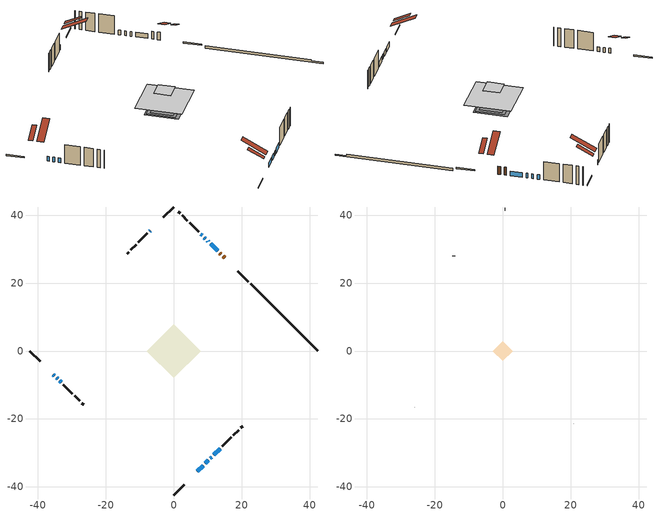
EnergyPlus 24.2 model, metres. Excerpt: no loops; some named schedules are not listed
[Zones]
conditioned space
 floor outside (Floor1 construction): -3.77,0 0,3.77 3.77,0 0,-3.77 z0.44
 floor adiabatic (Floor3 construction): -4.88,0 0,4.88 4.88,0 0,-4.88 z0.44
 floor adiabatic (AdiabaticFloorConstruction): -7.92,0 0,7.92 7.92,0 0,-7.92 z2.88
 floor foundation (Slab1 construction): -4.94,0.79 -0.79,4.94 4.94,-0.79 0.79,-4.94 z-0.25
 wall outside (RimJoist1 construction): 0,-42.36 3.06,-39.3 / -42.36,0 -39.3,-3.06 / 0,42.36 -3.06,39.3 / 21.94,20.42 18.88,23.48 z0.44:0.74
 wall outside (AdiabaticWallConstruction 1): 14.98,27.38 14.53,27.82 / 13.88,28.48 13.57,28.79 z0.44:2.47
 wall outside (AdiabaticWallConstruction): 12.91,29.45 10.87,31.49 / 6.96,-35.4 8.64,-33.72 / 9.3,-33.06 10.15,-32.21 / -35.4,-6.96 -35.12,-7.24 / 10.22,32.14 9.95,32.41 / -6.96,35.4 -7.12,35.24 / 10.81,-31.55 11.12,-31.24 / -34.47,-7.89 -34.19,-8.17 / -33.54,-8.82 -33.13,-9.23 / 9.3,33.06 9,33.36 / 8.34,34.02 7.97,34.39 / 11.77,-30.59 13.64,-28.72 z0.44:1.66
 wall outside (Wall1 construction): 14.3,-28.06 16.92,-25.44 / -32.47,-9.89 -29.85,-12.51 / -7.78,34.58 -10.4,31.96 / 7.31,35.04 4.69,37.67 z0.44:5.32
 wall outside (Wall2 construction): 17.57,-24.78 19.11,-23.25 / -29.19,-13.16 -27.66,-14.7 / -11.06,31.3 -12.59,29.77 / 4.04,38.32 2.5,39.86 z0.44:5.32
 wall outside (Wall3 construction): 19.77,-22.59 20.25,-22.1 / -27,-15.36 -26.51,-15.84 / -13.25,29.11 -13.74,28.62 / 1.84,40.52 1.36,41 z0.44:5.32
 wall foundation (FoundationWall1 construction): 22.6,19.76,-0.25 22.6,19.76,0.44 40.38,1.98,0.44 40.38,1.98,0.12 42.36,0,0.12 42.36,0,-0.25
 window (WindowConstruction): 12.91,29.45 10.87,31.49 z0.44:1.66
 window (WindowConstruction 8): 6.96,-35.4 8.64,-33.72 z0.44:1.66
 window (WindowConstruction 9): 9.3,-33.06 10.15,-32.21 z0.44:1.66
 window (WindowConstruction 10): -35.4,-6.96 -35.12,-7.24 z0.44:1.66
 window (WindowConstruction 1): 10.21,32.14 9.95,32.41 z0.44:1.66
 window (WindowConstruction 2): -6.96,35.4 -7.12,35.24 z0.44:1.66
 window (WindowConstruction 3): 10.81,-31.55 11.12,-31.24 z0.44:1.66
 window (WindowConstruction 4): -34.47,-7.89 -34.19,-8.17 z0.44:1.66
 window (WindowConstruction 5): -33.54,-8.82 -33.13,-9.23 z0.44:1.66
 window (WindowConstruction 11): 9.29,33.06 9,33.36 z0.44:1.66
 window (WindowConstruction 6): 8.34,34.02 7.97,34.39 z0.44:1.66
 window (WindowConstruction 7): 11.77,-30.59 13.64,-28.72 z0.44:1.66
 door (Door): 14.98,27.38 14.54,27.82 z0.44:2.47
 door (Door 1): 13.88,28.48 13.57,28.79 z0.44:2.47
 ceiling adiabatic (AdiabaticFloorConstruction): 0,-7.92 7.92,0 0,7.92 -7.92,0 z2.88
 roof outside (Roof2 construction): 6.31,-36.05,5.32 2.14,-31.88,8.26 0.97,-33.05,8.26 5.14,-37.22,5.32; -36.05,-6.31,5.32 -31.88,-2.14,8.26 -33.05,-0.97,8.26 -37.22,-5.14,5.32; -6.31,36.05,5.32 -2.14,31.88,8.26 -0.97,33.05,8.26 -5.14,37.22,5.32; 15.64,26.72,5.32 11.47,22.55,8.26 12.63,21.39,8.26 16.8,25.56,5.32
attic - vented
 floor to conditioned space (Floor2 construction Reversed): -2.9,0 0,2.9 2.9,0 0,-2.9 z5.32
 wall outside (Wall4 construction): 20.91,-21.45 20.95,-21.41 / -25.86,-16.5 -25.82,-16.54 / -14.39,27.97 -14.44,27.92 / 0.7,41.66 0.66,41.7 z0.44:5.32
 roof outside (Roof1 construction): 4.48,-37.87,5.32 1.74,-35.14,7.25 0.98,-35.9,7.25 3.72,-38.64,5.32; -37.87,-4.48,5.32 -35.14,-1.74,7.25 -35.9,-0.98,7.25 -38.64,-3.72,5.32; -4.48,37.87,5.32 -1.74,35.14,7.25 -0.98,35.9,7.25 -3.72,38.64,5.32; 17.46,24.9,5.32 14.72,22.16,7.25 15.48,21.4,7.25 18.22,24.13,5.32
[Building]
Building 1: Terrain=Suburbs
[Site:Location]
Mont Joli AP_QC: Latitude {deg}=48.61; Longitude {deg}=-68.21; Time Zone {hr}=-5; Elevation {m}=52; Keep Site Location Information=Yes
[Site:GroundTemperature:Shallow]
-0.843868, -3.04892, -3.2255, -2.1791, 2.02165, 6.20283, 9.82768, 12.1239, 12.319, 10.4514, 6.91898, 2.86606
[Site:WaterMainsTemperature]
Calculation Method=Schedule; Temperature Schedule=mains temperature schedule
[Material] Roughness=Rough; Thermal Absorptance=0.9
Name | Thickness {m} | Conductivity {W/m-K} | Density {kg/m3} | Specific Heat {J/kg-K} | Solar Absorptance | Visible Absorptance
asphalt or fiberglass shingles | 0.00635 | 0.162714 | 1121.4 | 1465.45 | 0.4 | 0.4
ceiling loosefill ins | 0.0846667 | 0.0480833 | 16.02 | 1046.75 | 0.7 | 0.7
ceiling stud and cavity | 0.1397 | 0.101714 | 65.682 | 1177.47 | 0.7 | 0.7
concrete 4.0 in. | 0.1016 | 1.803125 | 2242.8 | 837.4 | 0.7 | 0.7
concrete 8.0 in. | 0.2032 | 1.803125 | 2242.8 | 837.4 | 0.7 | 0.7
door material | 0.04445 | 0.0451087 | 512.64 | 1214.23 | 0.7 | 0.7
door material 1 | 0.04445 | 0.20624 | 512.64 | 1214.23 | 0.7 | 0.7
floor covering | 0.0127 | 0.0433444 | 54.468 | 1339.84 | 0.6 | 0.6
floor covering 1 | 0.0127 | 9.015625 | 54.468 | 1339.84 | 0.6 | 0.6
floor rigid ins; wall rigid ins | 0.512978 | 0.029427 | 32.04 | 1214.23 | 0.7 | 0.7
floor stud and cavity | 0.1397 | 0.159249 | 92.3553 | 1139.71 | 0.7 | 0.7
floor stud and cavity 1 | 0.0889 | 0.637468 | 50.32683 | 1063.81 | 0.7 | 0.7
floor stud and cavity 2 | 0.1397 | 1.75129 | 37.0049 | 1207.88 | 0.7 | 0.7
furniture material conditioned space 1 | 0.1524 | 0.115458 | 640.8 | 1214.23 | 0.6 | 0.6
gypsum board | 0.0127 | 0.160291 | 801 | 837.4 | 0.6 | 0.6
osb sheathing 0.5 in. | 0.0127 | 0.115458 | 512.64 | 1214.23 | 0.7 | 0.7
osb sheathing 0.75 in. | 0.01905 | 0.115458 | 512.64 | 1214.23 | 0.7 | 0.7
osb sheathing 2.0 in. | 0.0508 | 0.115458 | 512.64 | 1214.23 | 0.7 | 0.7
rim joist rigid ins; roof rigid ins | 0.051816 | 0.029427 | 32.04 | 1214.23 | 0.7 | 0.7
rim joist stud and cavity | 0.0508 | 0.386834 | 125.044 | 1163.47 | 0.6 | 0.6
roof stud and cavity | 0.2032 | 0.18056 | 78.34581 | 1123.46 | 0.7 | 0.7
wall stud and cavity | 0.1397 | 0.0849447 | 139.0536 | 1170.24 | 0.7 | 0.7
wall stud and cavity 1 | 0.1397 | 0.0856786 | 139.0536 | 1170.24 | 0.7 | 0.7
wall stud and cavity 2 | 0.1397 | 0.08757 | 139.0536 | 1170.24 | 0.7 | 0.7
wall stud and cavity 3 | 0.0889 | 6.1454 | 50.32683 | 1063.81 | 0.6 | 0.6
wall stud and cavity 4 | 0.0889 | 0.380278 | 52.3479 | 1209.89 | 0.7 | 0.7
wall stud and cavity 5 | 0.0889 | 0.391764 | 83.0341 | 1211.67 | 0.7 | 0.7
wood siding | 0.0254 | 0.102417 | 544.68 | 1172.36 | 0.4 | 0.4
wood siding 1 | 0.00254 | 0.102417 | 544.68 | 1172.36 | 0.4 | 0.4
wood siding 2; wood siding 3; wood siding 4 | 0.0254 | 0.102417 | 544.68 | 1172.36 | 0.7 | 0.7
[WindowMaterial:SimpleGlazingSystem]
Name | U-Factor {W/m2-K} | Solar Heat Gain Coefficient
WindowMaterial | 2.97981 | 0.59
WindowMaterial 1 | 2.99685 | 0.59
WindowMaterial 10 | 6.76988 | 0.73
WindowMaterial 2 | 3.08543 | 0.35
WindowMaterial 3 | 2.98776 | 0.6
WindowMaterial 4 | 3.06555 | 0.43
WindowMaterial 5 | 3.0383 | 0.49
WindowMaterial 6 | 2.98322 | 0.53
WindowMaterial 7 | 2.89237 | 0.69
WindowMaterial 8 | 2.99003 | 0.57
WindowMaterial 9 | 2.97414 | 0.62
[Construction]
AdiabaticFloorConstruction: floor stud and cavity 2, floor rigid ins, osb sheathing 0.75 in., floor covering
AdiabaticWallConstruction: wood siding 3, wall rigid ins, wall stud and cavity 4, gypsum board
AdiabaticWallConstruction 1: wood siding 4, wall rigid ins, wall stud and cavity 4, gypsum board
Door: door material
Door 1: door material 1
Floor1 construction: floor stud and cavity, osb sheathing 0.75 in., floor covering
Floor2 construction Reversed: gypsum board, ceiling stud and cavity, ceiling loosefill ins
Floor3 construction: floor stud and cavity 1, floor covering 1
FoundationWall1 construction: concrete 8.0 in.
furniture construction conditioned space 1: furniture material conditioned space 1
PartitionWallConstruction: gypsum board, wall stud and cavity 5, gypsum board
RimJoist1 construction: wood siding 2, rim joist rigid ins, osb sheathing 2.0 in., rim joist stud and cavity
Roof1 construction: asphalt or fiberglass shingles
Roof2 construction: asphalt or fiberglass shingles, roof rigid ins, osb sheathing 0.75 in., roof stud and cavity, gypsum board
Slab1 construction: concrete 4.0 in.
Wall1 construction: wood siding, osb sheathing 0.5 in., wall stud and cavity, gypsum board
Wall2 construction: wood siding, osb sheathing 0.5 in., wall stud and cavity 1, gypsum board
Wall3 construction: wood siding, osb sheathing 0.5 in., wall stud and cavity 2, gypsum board
Wall4 construction: wood siding 1, wall stud and cavity 3
WindowConstruction: WindowMaterial
WindowConstruction 1: WindowMaterial 1
WindowConstruction 10; WindowConstruction 4: WindowMaterial 4
WindowConstruction 11: WindowMaterial 10
WindowConstruction 2: WindowMaterial 2
WindowConstruction 3: WindowMaterial 3
WindowConstruction 5: WindowMaterial 5
WindowConstruction 6: WindowMaterial 6
WindowConstruction 7: WindowMaterial 7
WindowConstruction 8: WindowMaterial 8
WindowConstruction 9: WindowMaterial 9
[Zone] Multiplier=1; Part of Total Floor Area=Yes
Name | Volume {m3}
attic - vented | 5.12332
conditioned space | 231.7
[Space]
Name | Zone | Volume {m3}
attic - vented 1 | attic - vented | 5.12332
conditioned space 1 | conditioned space | 231.7
[ZoneInfiltration:EffectiveLeakageArea]
infil attic - vented 1: Zone or Space=attic - vented 1; Schedule=Always On Discrete; Effective Air Leakage Area {cm2}=583.652; Stack Coefficient=0.000473822; Wind Coefficient=1.47071e-05
[ZoneMixing]
whole house fan mix: Zone or Space=attic - vented; Schedule=Always On Continuous; Design Flow Rate Calculation Method=Flow/Zone; Design Flow Rate {m3/s}=0; Source Zone or Space=conditioned space
[SurfaceProperty:ExposedFoundationPerimeter]
Slab1: Exposed Perimeter Calculation Method=TotalExposedPerimeter; Total Exposed Perimeter {m}=27.944
[InternalMass] Zone or ZoneList=conditioned space; Space or SpaceList=conditioned space 1
Name | Construction | Surface Area {m2}
furniture mass conditioned space 1 | furniture construction conditioned space 1 | 99.5959
partition wall mass | PartitionWallConstruction | 201.43
[Lights]
interior lighting: Zone or ZoneList or Space or SpaceList=conditioned space 1; Schedule=interior lighting schedule; Design Level Calculation Method=LightingLevel; Lighting Level {W}=343.2; Return Air Fraction=0; Fraction Radiant=0.6; Fraction Visible=0.2; Fraction Replaceable=1
[People]
occupants: Zone or ZoneList or Space or SpaceList=conditioned space 1; Number of People Schedule=occupants schedule; Number of People Calculation Method=People; Number of People=3; Fraction Radiant=0.314171; Sensible Heat Fraction=0.56303; Activity Level Schedule=occupants activity schedule; Carbon Dioxide Generation Rate {m3/s-W}=0; Enable ASHRAE 55 Comfort Warnings=No; Mean Radiant Temperature Calculation Type=EnclosureAveraged
[ElectricEquipment] Zone or ZoneList or Space or SpaceList=conditioned space 1; Design Level Calculation Method=EquipmentLevel
Name | Schedule | Design Level {W} | Fraction Latent | Fraction Radiant | Fraction Lost
clothes dryer | clothes dryer schedule | 140.772 | 0.015 | 0.081 | 0.85
clothes washer | clothes washer schedule | 32.1985 | 0.03 | 0.162 | 0.7
cooking range | cooking range schedule | 215.147 | 0.08 | 0.432 | 0.2
dishwasher | dishwasher schedule | 66.8632 | 0.3 | 0.18 | 0.4
fridge | fridge schedule | 72.9452 | 0 | 0.6 | 0
mech vent house fan | mech vent house fan schedule | 0 | 0 | 0 | 1
mech vent house fan cfis | mech vent house fan cfis schedule | 0 | 0 | 0 | 0
mech vent range fan 0 | mech vent range fan 0 schedule | 2.7 | 0 | 0 | 1
misc plug loads | misc plug loads schedule | 494.7 | 0.045 | 0.513 | 0.1
whole house fan | Always On Discrete | 0 | 0 | 0 | 1
[OtherEquipment] Zone or ZoneList or Space or SpaceList=conditioned space 1; Design Level Calculation Method=EquipmentLevel
Name | Fuel Type | Schedule | Design Level {W} | Fraction Latent | Fraction Radiant | Fraction Lost
clothes dryer 1 | Electricity | clothes dryer schedule | 0 | 0.015 | 0.081 | 0.85
cooking range 1 | Electricity | cooking range schedule | 0 | 0.08 | 0.432 | 0.2
general water use latent | None | general water use schedule | 62.594 | 1 | 0 | 0
general water use sensible | None | general water use schedule | -61.6891 | 0 | 0.6 | 0
mech vent house fan latent load | None | Always On Discrete | 0 | 1 | 0 | 0
mech vent house fan sensible load | None | Always On Discrete | 0 | 0 | 0 | 0
water heater energy adjustment1 | Electricity | Always On Discrete | 0.01 | 0 | 0 | 1
[ZoneInfiltration:DesignFlowRate] Zone or ZoneList or Space or SpaceList=conditioned space 1; Schedule=Always On Discrete; Design Flow Rate Calculation Method=Flow/Zone; Design Flow Rate {m3/s}=0
infil flow; natural vent flow; whole house fan flow
[ZoneControl:Thermostat]
conditioned space Thermostat: Zone or ZoneList=conditioned space; Control Type Schedule=conditioned space Thermostat Schedule; Control 1=conditioned space temperature setpoint; Temperature Difference Between Cutout And Setpoint {deltaC}=0
[ThermostatSetpoint:DualSetpoint]
conditioned space temperature setpoint: Heating Setpoint Temperature Schedule=heating setpoint; Cooling Setpoint Temperature Schedule=cooling setpoint
[Zone equipment]
conditioned space: electric baseboard
[Foundation:Kiva]
Foundation Kiva 1: Initial Indoor Air Temperature {C}=18; Wall Height Above Grade {m}=0.440009; Wall Depth Below Slab {m}=0.2032
[Foundation:Kiva:Settings]
Soil Conductivity {W/m-K}=0.849921; Soil Density {kg/m3}=1842.3; Soil Specific Heat {J/kg-K}=418.7; Ground Solar Absorptivity=0.9; Ground Thermal Absorptivity=0.9; Ground Surface Roughness {m}=0.03; Far-Field Width {m}=40; Deep-Ground Boundary Condition=ZeroFlux; Deep-Ground Depth {m}=40; Minimum Cell Dimension {m}=0.2; Maximum Cell Growth Coefficient=3; Simulation Timestep=Timestep
[Exterior:Lights]
exterior lighting: Schedule=exterior lighting schedule; Design Level {W}=75.6
[EnergyManagementSystem:Sensor] Output:Variable or Output:Meter Index Key=conditioned space
Name | Output:Variable or Output:Meter
conditioned_space_clg_unmet_s | Zone Cooling Setpoint Not Met Time
conditioned_space_htg_unmet_s | Zone Heating Setpoint Not Met Time
fridge_tin_s; tin_s; tin_s_1 | Zone Mean Air Temperature
tout_s | Zone Outdoor Air Drybulb Temperature
win_s | Zone Air Humidity Ratio
[Schedule:Constant]
Name | Hourly Value
Always On Continuous; mech vent house fan schedule; mech vent house fan cfis schedule; Always On Discrete | 1
occupants activity schedule | 117.228
fridge schedule | 0
[Schedule:Week:Daily]
interior lighting schedule Week Rule - Jan1-Jan27: interior lighting schedule day, interior lighting schedule day, interior lighting schedule day, interior lighting schedule day, interior lighting schedule day, interior lighting schedule day, interior lighting schedule day, interior lighting schedule default day, interior lighting schedule default day, interior lighting schedule default day, interior lighting schedule default day, interior lighting schedule default day
interior lighting schedule Week Rule - Jan28-Feb3: interior lighting schedule day, interior lighting schedule day, interior lighting schedule day, interior lighting schedule day, interior lighting schedule day 1, interior lighting schedule day 1, interior lighting schedule day 1, interior lighting schedule default day, interior lighting schedule default day, interior lighting schedule default day, interior lighting schedule default day, interior lighting schedule default day
interior lighting schedule Week Rule - Feb4-Feb24: interior lighting schedule day 1, interior lighting schedule day 1, interior lighting schedule day 1, interior lighting schedule day 1, interior lighting schedule day 1, interior lighting schedule day 1, interior lighting schedule day 1, interior lighting schedule default day, interior lighting schedule default day, interior lighting schedule default day, interior lighting schedule default day, interior lighting schedule default day
interior lighting schedule Week Rule - Feb25-Mar3: interior lighting schedule day 1, interior lighting schedule day 1, interior lighting schedule day 1, interior lighting schedule day 1, interior lighting schedule day 2, interior lighting schedule day 2, interior lighting schedule day 2, interior lighting schedule default day, interior lighting schedule default day, interior lighting schedule default day, interior lighting schedule default day, interior lighting schedule default day
interior lighting schedule Week Rule - Mar4-Mar31: interior lighting schedule day 2, interior lighting schedule day 2, interior lighting schedule day 2, interior lighting schedule day 2, interior lighting schedule day 2, interior lighting schedule day 2, interior lighting schedule day 2, interior lighting schedule default day, interior lighting schedule default day, interior lighting schedule default day, interior lighting schedule default day, interior lighting schedule default day
interior lighting schedule Week Rule - Apr1-Apr28: interior lighting schedule day 3, interior lighting schedule day 3, interior lighting schedule day 3, interior lighting schedule day 3, interior lighting schedule day 3, interior lighting schedule day 3, interior lighting schedule day 3, interior lighting schedule default day, interior lighting schedule default day, interior lighting schedule default day, interior lighting schedule default day, interior lighting schedule default day
interior lighting schedule Week Rule - Apr29-May5: interior lighting schedule day 3, interior lighting schedule day 3, interior lighting schedule day 4, interior lighting schedule day 4, interior lighting schedule day 4, interior lighting schedule day 4, interior lighting schedule day 4, interior lighting schedule default day, interior lighting schedule default day, interior lighting schedule default day, interior lighting schedule default day, interior lighting schedule default day
interior lighting schedule Week Rule - May6-May26: interior lighting schedule day 4, interior lighting schedule day 4, interior lighting schedule day 4, interior lighting schedule day 4, interior lighting schedule day 4, interior lighting schedule day 4, interior lighting schedule day 4, interior lighting schedule default day, interior lighting schedule default day, interior lighting schedule default day, interior lighting schedule default day, interior lighting schedule default day
interior lighting schedule Week Rule - May27-Jun2: interior lighting schedule day 4, interior lighting schedule day 4, interior lighting schedule day 4, interior lighting schedule day 4, interior lighting schedule day 4, interior lighting schedule day 5, interior lighting schedule day 5, interior lighting schedule default day, interior lighting schedule default day, interior lighting schedule default day, interior lighting schedule default day, interior lighting schedule default day
interior lighting schedule Week Rule - Jun3-Jun30: interior lighting schedule day 5, interior lighting schedule day 5, interior lighting schedule day 5, interior lighting schedule day 5, interior lighting schedule day 5, interior lighting schedule day 5, interior lighting schedule day 5, interior lighting schedule default day, interior lighting schedule default day, interior lighting schedule default day, interior lighting schedule default day, interior lighting schedule default day
interior lighting schedule Week Rule - Jul1-Jul28: interior lighting schedule day 6, interior lighting schedule day 6, interior lighting schedule day 6, interior lighting schedule day 6, interior lighting schedule day 6, interior lighting schedule day 6, interior lighting schedule day 6, interior lighting schedule default day, interior lighting schedule default day, interior lighting schedule default day, interior lighting schedule default day, interior lighting schedule default day
interior lighting schedule Week Rule - Jul29-Aug4: interior lighting schedule day 6, interior lighting schedule day 6, interior lighting schedule day 6, interior lighting schedule day 7, interior lighting schedule day 7, interior lighting schedule day 7, interior lighting schedule day 7, interior lighting schedule default day, interior lighting schedule default day, interior lighting schedule default day, interior lighting schedule default day, interior lighting schedule default day
interior lighting schedule Week Rule - Aug5-Aug25: interior lighting schedule day 7, interior lighting schedule day 7, interior lighting schedule day 7, interior lighting schedule day 7, interior lighting schedule day 7, interior lighting schedule day 7, interior lighting schedule day 7, interior lighting schedule default day, interior lighting schedule default day, interior lighting schedule default day, interior lighting schedule default day, interior lighting schedule default day
interior lighting schedule Week Rule - Aug26-Sep1: interior lighting schedule day 7, interior lighting schedule day 7, interior lighting schedule day 7, interior lighting schedule day 7, interior lighting schedule day 7, interior lighting schedule day 7, interior lighting schedule day 8, interior lighting schedule default day, interior lighting schedule default day, interior lighting schedule default day, interior lighting schedule default day, interior lighting schedule default day
interior lighting schedule Week Rule - Sep2-Sep29: interior lighting schedule day 8, interior lighting schedule day 8, interior lighting schedule day 8, interior lighting schedule day 8, interior lighting schedule day 8, interior lighting schedule day 8, interior lighting schedule day 8, interior lighting schedule default day, interior lighting schedule default day, interior lighting schedule default day, interior lighting schedule default day, interior lighting schedule default day
interior lighting schedule Week Rule - Sep30-Oct6: interior lighting schedule day 8, interior lighting schedule day 9, interior lighting schedule day 9, interior lighting schedule day 9, interior lighting schedule day 9, interior lighting schedule day 9, interior lighting schedule day 9, interior lighting schedule default day, interior lighting schedule default day, interior lighting schedule default day, interior lighting schedule default day, interior lighting schedule default day
interior lighting schedule Week Rule - Oct7-Oct27: interior lighting schedule day 9, interior lighting schedule day 9, interior lighting schedule day 9, interior lighting schedule day 9, interior lighting schedule day 9, interior lighting schedule day 9, interior lighting schedule day 9, interior lighting schedule default day, interior lighting schedule default day, interior lighting schedule default day, interior lighting schedule default day, interior lighting schedule default day
interior lighting schedule Week Rule - Oct28-Nov3: interior lighting schedule day 9, interior lighting schedule day 9, interior lighting schedule day 9, interior lighting schedule day 9, interior lighting schedule day 10, interior lighting schedule day 10, interior lighting schedule day 10, interior lighting schedule default day, interior lighting schedule default day, interior lighting schedule default day, interior lighting schedule default day, interior lighting schedule default day
interior lighting schedule Week Rule - Nov4-Nov24: interior lighting schedule day 10, interior lighting schedule day 10, interior lighting schedule day 10, interior lighting schedule day 10, interior lighting schedule day 10, interior lighting schedule day 10, interior lighting schedule day 10, interior lighting schedule default day, interior lighting schedule default day, interior lighting schedule default day, interior lighting schedule default day, interior lighting schedule default day
interior lighting schedule Week Rule - Nov25-Dec1: interior lighting schedule day 10, interior lighting schedule day 10, interior lighting schedule day 10, interior lighting schedule day 10, interior lighting schedule day 10, interior lighting schedule day 10, interior lighting schedule day 11, interior lighting schedule default day, interior lighting schedule default day, interior lighting schedule default day, interior lighting schedule default day, interior lighting schedule default day
interior lighting schedule Week Rule - Dec2-Dec31: interior lighting schedule day 11, interior lighting schedule day 11, interior lighting schedule day 11, interior lighting schedule day 11, interior lighting schedule day 11, interior lighting schedule day 11, interior lighting schedule day 11, interior lighting schedule default day, interior lighting schedule default day, interior lighting schedule default day, interior lighting schedule default day, interior lighting schedule default day
occupants schedule Week Rule - Jan1-Dec31: occupants schedule day, occupants schedule day, occupants schedule day, occupants schedule day, occupants schedule day, occupants schedule day, occupants schedule day, occupants schedule default day, occupants schedule default day, occupants schedule default day, occupants schedule default day, occupants schedule default day
clothes dryer schedule Week Rule - Jan1-Dec31: clothes dryer schedule day, clothes dryer schedule day, clothes dryer schedule day, clothes dryer schedule day, clothes dryer schedule day, clothes dryer schedule day, clothes dryer schedule day, clothes dryer schedule default day, clothes dryer schedule default day, clothes dryer schedule default day, clothes dryer schedule default day, clothes dryer schedule default day
clothes washer schedule Week Rule - Jan1-Dec31: clothes washer schedule day, clothes washer schedule day, clothes washer schedule day, clothes washer schedule day, clothes washer schedule day, clothes washer schedule day, clothes washer schedule day, clothes washer schedule default day, clothes washer schedule default day, clothes washer schedule default day, clothes washer schedule default day, clothes washer schedule default day
cooking range schedule Week Rule - Jan1-Dec31: cooking range schedule day, cooking range schedule day, cooking range schedule day, cooking range schedule day, cooking range schedule day, cooking range schedule day, cooking range schedule day, cooking range schedule default day, cooking range schedule default day, cooking range schedule default day, cooking range schedule default day, cooking range schedule default day
dishwasher schedule Week Rule - Jan1-Dec31: dishwasher schedule day, dishwasher schedule day, dishwasher schedule day, dishwasher schedule day, dishwasher schedule day, dishwasher schedule day, dishwasher schedule day, dishwasher schedule default day, dishwasher schedule default day, dishwasher schedule default day, dishwasher schedule default day, dishwasher schedule default day
mech vent range fan 0 schedule Week Rule - Jan1-Dec31: mech vent range fan 0 schedule day, mech vent range fan 0 schedule day, mech vent range fan 0 schedule day, mech vent range fan 0 schedule day, mech vent range fan 0 schedule day, mech vent range fan 0 schedule day, mech vent range fan 0 schedule day, mech vent range fan 0 schedule default day, mech vent range fan 0 schedule default day, mech vent range fan 0 schedule default day, mech vent range fan 0 schedule default day, mech vent range fan 0 schedule default day
misc plug loads schedule Week Rule - Jan1-Dec31: misc plug loads schedule day, misc plug loads schedule day, misc plug loads schedule day, misc plug loads schedule day, misc plug loads schedule day, misc plug loads schedule day, misc plug loads schedule day, misc plug loads schedule default day, misc plug loads schedule default day, misc plug loads schedule default day, misc plug loads schedule default day, misc plug loads schedule default day
general water use schedule Week Rule - Jan1-Dec31: general water use schedule day, general water use schedule day, general water use schedule day, general water use schedule day, general water use schedule day, general water use schedule day, general water use schedule day, general water use schedule default day, general water use schedule default day, general water use schedule default day, general water use schedule default day, general water use schedule default day
exterior lighting schedule Week Rule - Jan1-Jan27: exterior lighting schedule day, exterior lighting schedule day, exterior lighting schedule day, exterior lighting schedule day, exterior lighting schedule day, exterior lighting schedule day, exterior lighting schedule day, exterior lighting schedule default day, exterior lighting schedule default day, exterior lighting schedule default day, exterior lighting schedule default day, exterior lighting schedule default day
exterior lighting schedule Week Rule - Jan28-Feb3: exterior lighting schedule day, exterior lighting schedule day, exterior lighting schedule day, exterior lighting schedule day, exterior lighting schedule day 1, exterior lighting schedule day 1, exterior lighting schedule day 1, exterior lighting schedule default day, exterior lighting schedule default day, exterior lighting schedule default day, exterior lighting schedule default day, exterior lighting schedule default day
exterior lighting schedule Week Rule - Feb4-Feb24: exterior lighting schedule day 1, exterior lighting schedule day 1, exterior lighting schedule day 1, exterior lighting schedule day 1, exterior lighting schedule day 1, exterior lighting schedule day 1, exterior lighting schedule day 1, exterior lighting schedule default day, exterior lighting schedule default day, exterior lighting schedule default day, exterior lighting schedule default day, exterior lighting schedule default day
exterior lighting schedule Week Rule - Feb25-Mar3: exterior lighting schedule day 1, exterior lighting schedule day 1, exterior lighting schedule day 1, exterior lighting schedule day 1, exterior lighting schedule day 2, exterior lighting schedule day 2, exterior lighting schedule day 2, exterior lighting schedule default day, exterior lighting schedule default day, exterior lighting schedule default day, exterior lighting schedule default day, exterior lighting schedule default day
exterior lighting schedule Week Rule - Mar4-Mar31: exterior lighting schedule day 2, exterior lighting schedule day 2, exterior lighting schedule day 2, exterior lighting schedule day 2, exterior lighting schedule day 2, exterior lighting schedule day 2, exterior lighting schedule day 2, exterior lighting schedule default day, exterior lighting schedule default day, exterior lighting schedule default day, exterior lighting schedule default day, exterior lighting schedule default day
exterior lighting schedule Week Rule - Apr1-Apr28: exterior lighting schedule day 3, exterior lighting schedule day 3, exterior lighting schedule day 3, exterior lighting schedule day 3, exterior lighting schedule day 3, exterior lighting schedule day 3, exterior lighting schedule day 3, exterior lighting schedule default day, exterior lighting schedule default day, exterior lighting schedule default day, exterior lighting schedule default day, exterior lighting schedule default day
exterior lighting schedule Week Rule - Apr29-May5: exterior lighting schedule day 3, exterior lighting schedule day 3, exterior lighting schedule day 4, exterior lighting schedule day 4, exterior lighting schedule day 4, exterior lighting schedule day 4, exterior lighting schedule day 4, exterior lighting schedule default day, exterior lighting schedule default day, exterior lighting schedule default day, exterior lighting schedule default day, exterior lighting schedule default day
exterior lighting schedule Week Rule - May6-May26: exterior lighting schedule day 4, exterior lighting schedule day 4, exterior lighting schedule day 4, exterior lighting schedule day 4, exterior lighting schedule day 4, exterior lighting schedule day 4, exterior lighting schedule day 4, exterior lighting schedule default day, exterior lighting schedule default day, exterior lighting schedule default day, exterior lighting schedule default day, exterior lighting schedule default day
exterior lighting schedule Week Rule - May27-Jun2: exterior lighting schedule day 4, exterior lighting schedule day 4, exterior lighting schedule day 4, exterior lighting schedule day 4, exterior lighting schedule day 4, exterior lighting schedule day 5, exterior lighting schedule day 5, exterior lighting schedule default day, exterior lighting schedule default day, exterior lighting schedule default day, exterior lighting schedule default day, exterior lighting schedule default day
exterior lighting schedule Week Rule - Jun3-Jun30: exterior lighting schedule day 5, exterior lighting schedule day 5, exterior lighting schedule day 5, exterior lighting schedule day 5, exterior lighting schedule day 5, exterior lighting schedule day 5, exterior lighting schedule day 5, exterior lighting schedule default day, exterior lighting schedule default day, exterior lighting schedule default day, exterior lighting schedule default day, exterior lighting schedule default day
exterior lighting schedule Week Rule - Jul1-Jul28: exterior lighting schedule day 6, exterior lighting schedule day 6, exterior lighting schedule day 6, exterior lighting schedule day 6, exterior lighting schedule day 6, exterior lighting schedule day 6, exterior lighting schedule day 6, exterior lighting schedule default day, exterior lighting schedule default day, exterior lighting schedule default day, exterior lighting schedule default day, exterior lighting schedule default day
exterior lighting schedule Week Rule - Jul29-Aug4: exterior lighting schedule day 6, exterior lighting schedule day 6, exterior lighting schedule day 6, exterior lighting schedule day 7, exterior lighting schedule day 7, exterior lighting schedule day 7, exterior lighting schedule day 7, exterior lighting schedule default day, exterior lighting schedule default day, exterior lighting schedule default day, exterior lighting schedule default day, exterior lighting schedule default day
exterior lighting schedule Week Rule - Aug5-Aug25: exterior lighting schedule day 7, exterior lighting schedule day 7, exterior lighting schedule day 7, exterior lighting schedule day 7, exterior lighting schedule day 7, exterior lighting schedule day 7, exterior lighting schedule day 7, exterior lighting schedule default day, exterior lighting schedule default day, exterior lighting schedule default day, exterior lighting schedule default day, exterior lighting schedule default day
exterior lighting schedule Week Rule - Aug26-Sep1: exterior lighting schedule day 7, exterior lighting schedule day 7, exterior lighting schedule day 7, exterior lighting schedule day 7, exterior lighting schedule day 7, exterior lighting schedule day 7, exterior lighting schedule day 8, exterior lighting schedule default day, exterior lighting schedule default day, exterior lighting schedule default day, exterior lighting schedule default day, exterior lighting schedule default day
exterior lighting schedule Week Rule - Sep2-Sep29: exterior lighting schedule day 8, exterior lighting schedule day 8, exterior lighting schedule day 8, exterior lighting schedule day 8, exterior lighting schedule day 8, exterior lighting schedule day 8, exterior lighting schedule day 8, exterior lighting schedule default day, exterior lighting schedule default day, exterior lighting schedule default day, exterior lighting schedule default day, exterior lighting schedule default day
exterior lighting schedule Week Rule - Sep30-Oct6: exterior lighting schedule day 8, exterior lighting schedule day 9, exterior lighting schedule day 9, exterior lighting schedule day 9, exterior lighting schedule day 9, exterior lighting schedule day 9, exterior lighting schedule day 9, exterior lighting schedule default day, exterior lighting schedule default day, exterior lighting schedule default day, exterior lighting schedule default day, exterior lighting schedule default day
exterior lighting schedule Week Rule - Oct7-Oct27: exterior lighting schedule day 9, exterior lighting schedule day 9, exterior lighting schedule day 9, exterior lighting schedule day 9, exterior lighting schedule day 9, exterior lighting schedule day 9, exterior lighting schedule day 9, exterior lighting schedule default day, exterior lighting schedule default day, exterior lighting schedule default day, exterior lighting schedule default day, exterior lighting schedule default day
[Schedule:Year]
interior lighting schedule: interior lighting schedule Week Rule - Jan1-Jan27, 1, 1, 1, 27, interior lighting schedule Week Rule - Jan28-Feb3, 1, 28, 2, 3, interior lighting schedule Week Rule - Feb4-Feb24, 2, 4, 2, 24, interior lighting schedule Week Rule - Feb25-Mar3, 2, 25, 3, 3, interior lighting schedule Week Rule - Mar4-Mar31, 3, 4, 3, 31, interior lighting schedule Week Rule - Apr1-Apr28, 4, 1, 4, 28, interior lighting schedule Week Rule - Apr29-May5, 4, 29, 5, 5, interior lighting schedule Week Rule - May6-May26, 5, 6, 5, 26, interior lighting schedule Week Rule - May27-Jun2, 5, 27, 6, 2, interior lighting schedule Week Rule - Jun3-Jun30, 6, 3, 6, 30, interior lighting schedule Week Rule - Jul1-Jul28, 7, 1, 7, 28, interior lighting schedule Week Rule - Jul29-Aug4, 7, 29, 8, 4, interior lighting schedule Week Rule - Aug5-Aug25, 8, 5, 8, 25, interior lighting schedule Week Rule - Aug26-Sep1, 8, 26, 9, 1, interior lighting schedule Week Rule - Sep2-Sep29, 9, 2, 9, 29, interior lighting schedule Week Rule - Sep30-Oct6, 9, 30, 10, 6, interior lighting schedule Week Rule - Oct7-Oct27, 10, 7, 10, 27, interior lighting schedule Week Rule - Oct28-Nov3, 10, 28, 11, 3, interior lighting schedule Week Rule - Nov4-Nov24, 11, 4, 11, 24, interior lighting schedule Week Rule - Nov25-Dec1, 11, 25, 12, 1, interior lighting schedule Week Rule - Dec2-Dec31, 12, 2, 12, 31
occupants schedule: occupants schedule Week Rule - Jan1-Dec31, 1, 1, 12, 31
clothes dryer schedule: clothes dryer schedule Week Rule - Jan1-Dec31, 1, 1, 12, 31
clothes washer schedule: clothes washer schedule Week Rule - Jan1-Dec31, 1, 1, 12, 31
cooking range schedule: cooking range schedule Week Rule - Jan1-Dec31, 1, 1, 12, 31
dishwasher schedule: dishwasher schedule Week Rule - Jan1-Dec31, 1, 1, 12, 31
mech vent range fan 0 schedule: mech vent range fan 0 schedule Week Rule - Jan1-Dec31, 1, 1, 12, 31
misc plug loads schedule: misc plug loads schedule Week Rule - Jan1-Dec31, 1, 1, 12, 31
general water use schedule: general water use schedule Week Rule - Jan1-Dec31, 1, 1, 12, 31
exterior lighting schedule: exterior lighting schedule Week Rule - Jan1-Jan27, 1, 1, 1, 27, exterior lighting schedule Week Rule - Jan28-Feb3, 1, 28, 2, 3, exterior lighting schedule Week Rule - Feb4-Feb24, 2, 4, 2, 24, exterior lighting schedule Week Rule - Feb25-Mar3, 2, 25, 3, 3, exterior lighting schedule Week Rule - Mar4-Mar31, 3, 4, 3, 31, exterior lighting schedule Week Rule - Apr1-Apr28, 4, 1, 4, 28, exterior lighting schedule Week Rule - Apr29-May5, 4, 29, 5, 5, exterior lighting schedule Week Rule - May6-May26, 5, 6, 5, 26, exterior lighting schedule Week Rule - May27-Jun2, 5, 27, 6, 2, exterior lighting schedule Week Rule - Jun3-Jun30, 6, 3, 6, 30, exterior lighting schedule Week Rule - Jul1-Jul28, 7, 1, 7, 28, exterior lighting schedule Week Rule - Jul29-Aug4, 7, 29, 8, 4, exterior lighting schedule Week Rule - Aug5-Aug25, 8, 5, 8, 25, exterior lighting schedule Week Rule - Aug26-Sep1, 8, 26, 9, 1, exterior lighting schedule Week Rule - Sep2-Sep29, 9, 2, 9, 29, exterior lighting schedule Week Rule - Sep30-Oct6, 9, 30, 10, 6, exterior lighting schedule Week Rule - Oct7-Oct27, 10, 7, 10, 27, exterior lighting schedule Week Rule - Oct28-Nov3, 10, 28, 11, 3, exterior lighting schedule Week Rule - Nov4-Nov24, 11, 4, 11, 24, exterior lighting schedule Week Rule - Nov25-Dec1, 11, 25, 12, 1, exterior lighting schedule Week Rule - Dec2-Dec31, 12, 2, 12, 31
[Schedule:Compact]
conditioned space Thermostat Schedule: Through: 12/31, For: AllDays, Until: 24:00, 4
mains temperature schedule: Through: 01/01, For: AllDays, Until: 24:00, 4.55833, Through: 01/02, For: AllDays, Until: 24:00, 4.48833, Through: 01/03, For: AllDays, Until: 24:00, 4.41944, Through: 01/04, For: AllDays, Until: 24:00, 4.35111, Through: 01/05, For: AllDays, Until: 24:00, 4.28389, Through: 01/06, For: AllDays, Until: 24:00, 4.21778, Through: 01/07, For: AllDays, Until: 24:00, 4.15278, Through: 01/08, For: AllDays, Until: 24:00, 4.08889, Through: 01/09, For: AllDays, Until: 24:00, 4.02611, Through: 01/10, For: AllDays, Until: 24:00, 3.96444, Through: 01/11, For: AllDays, Until: 24:00, 3.90333, Through: 01/12, For: AllDays, Until: 24:00, 3.84389, Through: 01/13, For: AllDays, Until: 24:00, 3.78556, Through: 01/14, For: AllDays, Until: 24:00, 3.72833, Through: 01/15, For: AllDays, Until: 24:00, 3.67222, Through: 01/16, For: AllDays, Until: 24:00, 3.61722, Through: 01/17, For: AllDays, Until: 24:00, 3.56333, Through: 01/18, For: AllDays, Until: 24:00, 3.51111, Through: 01/19, For: AllDays, Until: 24:00, 3.46, Through: 01/20, For: AllDays, Until: 24:00, 3.41, Through: 01/21, For: AllDays, Until: 24:00, 3.36111, Through: 01/22, For: AllDays, Until: 24:00, 3.31389, Through: 01/23, For: AllDays, Until: 24:00, 3.26778, Through: 01/24, For: AllDays, Until: 24:00, 3.22278, Through: 01/25, For: AllDays, Until: 24:00, 3.17944, Through: 01/26, For: AllDays, Until: 24:00, 3.13722, Through: 01/27, For: AllDays, Until: 24:00, 3.09667, Through: 01/28, For: AllDays, Until: 24:00, 3.05722, Through: 01/29, For: AllDays, Until: 24:00, 3.01944, Through: 01/30, For: AllDays, Until: 24:00, 2.98278, Through: 01/31, For: AllDays, Until: 24:00, 2.94778, Through: 02/01, For: AllDays, Until: 24:00, 2.91389, Through: 02/02, For: AllDays, Until: 24:00, 2.88167, Through: 02/03, For: AllDays, Until: 24:00, 2.85056, Through: 02/04, For: AllDays, Until: 24:00, 2.82111, Through: 02/05, For: AllDays, Until: 24:00, 2.79278, Through: 02/06, For: AllDays, Until: 24:00, 2.76667, Through: 02/07, For: AllDays, Until: 24:00, 2.74111, Through: 02/08, For: AllDays, Until: 24:00, 2.71778, Through: 02/09, For: AllDays, Until: 24:00, 2.69556, Through: 02/10, For: AllDays, Until: 24:00, 2.675, Through: 02/11, For: AllDays, Until: 24:00, 2.65556, Through: 02/12, For: AllDays, Until: 24:00, 2.63833, Through: 02/13, For: AllDays, Until: 24:00, 2.62222, Through: 02/14, For: AllDays, Until: 24:00, 2.60722, Through: 02/15, For: AllDays, Until: 24:00, 2.59389, Through: 02/16, For: AllDays, Until: 24:00, 2.58278, Through: 02/17, For: AllDays, Until: 24:00, 2.57222, Through: 02/18, For: AllDays, Until: 24:00, 2.56389, Through: 02/19, For: AllDays, Until: 24:00, 2.55667, Through: 02/20, For: AllDays, Until: 24:00, 2.55111, Through: 02/21, For: AllDays, Until: 24:00, 2.54722, Through: 02/22, For: AllDays, Until: 24:00, 2.545, Through: 02/23, For: AllDays, Until: 24:00, 2.54389, Through: 02/24, For: AllDays, Until: 24:00, 2.54444, Through: 02/25, For: AllDays, Until: 24:00, 2.54667, Through: 02/26, For: AllDays, Until: 24:00, 2.55056, Through: 02/27, For: AllDays, Until: 24:00, 2.55556, Through: 02/28, For: AllDays, Until: 24:00, 2.56222, Through: 03/01, For: AllDays, Until: 24:00, 2.57056, Through: 03/02, For: AllDays, Until: 24:00, 2.58, Through: 03/03, For: AllDays, Until: 24:00, 2.59167, Through: 03/04, For: AllDays, Until: 24:00, 2.60444, Through: 03/05, For: AllDays, Until: 24:00, 2.61889, Through: 03/06, For: AllDays, Until: 24:00, 2.63444, Through: 03/07, For: AllDays, Until: 24:00, 2.65167, Through: 03/08, For: AllDays, Until: 24:00, 2.67056, Through: 03/09, For: AllDays, Until: 24:00, 2.69111, Through: 03/10, For: AllDays, Until: 24:00, 2.71278, Through: 03/11, For: AllDays, Until: 24:00, 2.73611, Through: 03/12, For: AllDays, Until: 24:00, 2.76111, Through: 03/13, For: AllDays, Until: 24:00, 2.78722, Through: 03/14, For: AllDays, Until: 24:00, 2.815, Through: 03/15, For: AllDays, Until: 24:00, 2.84389, Through: 03/16, For: AllDays, Until: 24:00, 2.87444, Through: 03/17, For: AllDays, Until: 24:00, 2.90667, Through: 03/18, For: AllDays, Until: 24:00, 2.94, Through: 03/19, For: AllDays, Until: 24:00, 2.975, Through: 03/20, For: AllDays, Until: 24:00, 3.01111, Through: 03/21, For: AllDays, Until: 24:00, 3.04889, Through: 03/22, For: AllDays, Until: 24:00, 3.08833, Through: 03/23, For: AllDays, Until: 24:00, 3.12833, Through: 03/24, For: AllDays, Until: 24:00, 3.17056, Through: 03/25, For: AllDays, Until: 24:00, 3.21333, Through: 03/26, For: AllDays, Until: 24:00, 3.25778, Through: 03/27, For: AllDays, Until: 24:00, 3.30389, Through: 03/28, For: AllDays, Until: 24:00, 3.35111, Through: 03/29, For: AllDays, Until: 24:00, 3.39944, Through: 03/30, For: AllDays, Until: 24:00, 3.44889, Through: 03/31, For: AllDays, Until: 24:00, 3.5, Through: 04/01, For: AllDays, Until: 24:00, 3.55222, Through: 04/02, For: AllDays, Until: 24:00, 3.60556, Through: 04/03, For: AllDays, Until: 24:00, 3.66, Through: 04/04, For: AllDays, Until: 24:00, 3.71611, Through: 04/05, For: AllDays, Until: 24:00, 3.77278, Through: 04/06, For: AllDays, Until: 24:00, 3.83111, Through: 04/07, For: AllDays, Until: 24:00, 3.89056, Through: 04/08, For: AllDays, Until: 24:00, 3.95111, Through: 04/09, For: AllDays, Until: 24:00, 4.01278, Through: 04/10, For: AllDays, Until: 24:00, 4.075, Through: 04/11, For: AllDays, Until: 24:00, 4.13889, Through: 04/12, For: AllDays, Until: 24:00, 4.20389, Through: 04/13, For: AllDays, Until: 24:00, 4.27, Through: 04/14, For: AllDays, Until: 24:00, 4.33667, Through: 04/15, For: AllDays, Until: 24:00, 4.40444, Through: 04/16, For: AllDays, Until: 24:00, 4.47333, Through: 04/17, For: AllDays, Until: 24:00, 4.54333, Through: 04/18, For: AllDays, Until: 24:00, 4.61389, Through: 04/19, For: AllDays, Until: 24:00, 4.68556, Through: 04/20, For: AllDays, Until: 24:00, 4.75833, Through: 04/21, For: AllDays, Until: 24:00, 4.83167, Through: 04/22, For: AllDays, Until: 24:00, 4.90611, Through: 04/23, For: AllDays, Until: 24:00, 4.98111, Through: 04/24, For: AllDays, Until: 24:00, 5.05722, Through: 04/25, For: AllDays, Until: 24:00, 5.13389, Through: 04/26, For: AllDays, Until: 24:00, 5.21167, Through: 04/27, For: AllDays, Until: 24:00, 5.29, Through: 04/28, For: AllDays, Until: 24:00, 5.36889, Through: 04/29, For: AllDays, Until: 24:00, 5.44833, Through: 04/30, For: AllDays, Until: 24:00, 5.52889, Through: 05/01, For: AllDays, Until: 24:00, 5.61, Through: 05/02, For: AllDays, Until: 24:00, 5.69111, Through: 05/03, For: AllDays, Until: 24:00, 5.77333, Through: 05/04, For: AllDays, Until: 24:00, 5.85667, Through: 05/05, For: AllDays, Until: 24:00, 5.94, Through: 05/06, For: AllDays, Until: 24:00, 6.02389, Through: 05/07, For: AllDays, Until: 24:00, 6.10778, Through: 05/08, For: AllDays, Until: 24:00, 6.19278, Through: 05/09, For: AllDays, Until: 24:00, 6.27833, Through: 05/10, For: AllDays, Until: 24:00, 6.36389, Through: 05/11, For: AllDays, Until: 24:00, 6.45, Through: 05/12, For: AllDays, Until: 24:00, 6.53667, Through: 05/13, For: AllDays, Until: 24:00, 6.62333, Through: 05/14, For: AllDays, Until: 24:00, 6.71056, Through: 05/15, For: AllDays, Until: 24:00, 6.79778, Through: 05/16, For: AllDays, Until: 24:00, 6.88556, Through: 05/17, For: AllDays, Until: 24:00, 6.97389, Through: 05/18, For: AllDays, Until: 24:00, 7.06222, Through: 05/19, For: AllDays, Until: 24:00, 7.15056, Through: 05/20, For: AllDays, Until: 24:00, 7.23889, Through: 05/21, For: AllDays, Until: 24:00, 7.32778, Through: 05/22, For: AllDays, Until: 24:00, 7.41667, Through: 05/23, For: AllDays, Until: 24:00, 7.50556, Through: 05/24, For: AllDays, Until: 24:00, 7.59444, Through: 05/25, For: AllDays, Until: 24:00, 7.68333, Through: 05/26, For: AllDays, Until: 24:00, 7.77278, Through: 05/27, For: AllDays, Until: 24:00, 7.86167, Through: 05/28, For: AllDays, Until: 24:00, 7.95056, Through: 05/29, For: AllDays, Until: 24:00, 8.03944, Through: 05/30, For: AllDays, Until: 24:00, 8.12833, Through: 05/31, For: AllDays, Until: 24:00, 8.21722, Through: 06/01, For: AllDays, Until: 24:00, 8.30556, Through: 06/02, For: AllDays, Until: 24:00, 8.39389, Through: 06/03, For: AllDays, Until: 24:00, 8.48222, Through: 06/04, For: AllDays, Until: 24:00, 8.57, Through: 06/05, For: AllDays, Until: 24:00, 8.65778, Through: 06/06, For: AllDays, Until: 24:00, 8.745, Through: 06/07, For: AllDays, Until: 24:00, 8.83222, Through: 06/08, For: AllDays, Until: 24:00, 8.91889, Through: 06/09, For: AllDays, Until: 24:00, 9.00556, Through: 06/10, For: AllDays, Until: 24:00, 9.09167, Through: 06/11, For: AllDays, Until: 24:00, 9.17722, Through: 06/12, For: AllDays, Until: 24:00, 9.26222, Through: 06/13, For: AllDays, Until: 24:00, 9.34722, Through: 06/14, For: AllDays, Until: 24:00, 9.43111, Through: 06/15, For: AllDays, Until: 24:00, 9.515, Through: 06/16, For: AllDays, Until: 24:00, 9.59833, Through: 06/17, For: AllDays, Until: 24:00, 9.68111, Through: 06/18, For: AllDays, Until: 24:00, 9.76333, Through: 06/19, For: AllDays, Until: 24:00, 9.84444, Through: 06/20, For: AllDays, Until: 24:00, 9.92556, Through: 06/21, For: AllDays, Until: 24:00, 10.0056, Through: 06/22, For: AllDays, Until: 24:00, 10.085, Through: 06/23, For: AllDays, Until: 24:00, 10.1639, Through: 06/24, For: AllDays, Until: 24:00, 10.2422, Through: 06/25, For: AllDays, Until: 24:00, 10.3194, Through: 06/26, For: AllDays, Until: 24:00, 10.3961, Through: 06/27, For: AllDays, Until: 24:00, 10.4717, Through: 06/28, For: AllDays, Until: 24:00, 10.5467, Through: 06/29, For: AllDays, Until: 24:00, 10.6206, Through: 06/30, For: AllDays, Until: 24:00, 10.6939, Through: 07/01, For: AllDays, Until: 24:00, 10.7667, Through: 07/02, For: AllDays, Until: 24:00, 10.8378, Through: 07/03, For: AllDays, Until: 24:00, 10.9083, Through: 07/04, For: AllDays, Until: 24:00, 10.9783, Through: 07/05, For: AllDays, Until: 24:00, 11.0467, Through: 07/06, For: AllDays, Until: 24:00, 11.1144, Through: 07/07, For: AllDays, Until: 24:00, 11.1811, Through: 07/08, For: AllDays, Until: 24:00, 11.2467, Through: 07/09, For: AllDays, Until: 24:00, 11.3111, Through: 07/10, For: AllDays, Until: 24:00, 11.375, Through: 07/11, For: AllDays, Until: 24:00, 11.4372, Through: 07/12, For: AllDays, Until: 24:00, 11.4989, Through: 07/13, For: AllDays, Until: 24:00, 11.5589, Through: 07/14, For: AllDays, Until: 24:00, 11.6178, Through: 07/15, For: AllDays, Until: 24:00, 11.6761, Through: 07/16, For: AllDays, Until: 24:00, 11.7328, Through: 07/17, For: AllDays, Until: 24:00, 11.7883, Through: 07/18, For: AllDays, Until: 24:00, 11.8428, Through: 07/19, For: AllDays, Until: 24:00, 11.8956, Through: 07/20, For: AllDays, Until: 24:00, 11.9478, Through: 07/21, For: AllDays, Until: 24:00, 11.9983, Through: 07/22, For: AllDays, Until: 24:00, 12.0478, Through: 07/23, For: AllDays, Until: 24:00, 12.0956, Through: 07/24, For: AllDays, Until: 24:00, 12.1428, Through: 07/25, For: AllDays, Until: 24:00, 12.1883, Through: 07/26, For: AllDays, Until: 24:00, 12.2322, Through: 07/27, For: AllDays, Until: 24:00, 12.275, Through: 07/28, For: AllDays, Until: 24:00, 12.3167, Through: 07/29, For: AllDays, Until: 24:00, 12.3567, Through: 07/30, For: AllDays, Until: 24:00, 12.3956, Through: 07/31, For: AllDays, Until: 24:00, 12.4328, Through: 08/01, For: AllDays, Until: 24:00, 12.4689, Through: 08/02, For: AllDays, Until: 24:00, 12.5033, Through: 08/03, For: AllDays, Until: 24:00, 12.5367, Through: 08/04, For: AllDays, Until: 24:00, 12.5683, Through: 08/05, For: AllDays, Until: 24:00, 12.5983, Through: 08/06, For: AllDays, Until: 24:00, 12.6272, Through: 08/07, For: AllDays, Until: 24:00, 12.6544, Through: 08/08, For: AllDays, Until: 24:00, 12.6806, Through: 08/09, For: AllDays, Until: 24:00, 12.705, Through: 08/10, For: AllDays, Until: 24:00, 12.7278, Through: 08/11, For: AllDays, Until: 24:00, 12.7494, Through: 08/12, For: AllDays, Until: 24:00, 12.7694, Through: 08/13, For: AllDays, Until: 24:00, 12.7878, Through: 08/14, For: AllDays, Until: 24:00, 12.805, Through: 08/15, For: AllDays, Until: 24:00, 12.8206, Through: 08/16, For: AllDays, Until: 24:00, 12.8344, Through: 08/17, For: AllDays, Until: 24:00, 12.8467, Through: 08/18, For: AllDays, Until: 24:00, 12.8578, Through: 08/19, For: AllDays, Until: 24:00, 12.8672, Through: 08/20, For: AllDays, Until: 24:00, 12.875, Through: 08/21, For: AllDays, Until: 24:00, 12.8817, Through: 08/22, For: AllDays, Until: 24:00, 12.8867, Through: 08/23, For: AllDays, Until: 24:00, 12.89, Through: 08/24, For: AllDays, Until: 24:00, 12.8917, Through: 08/25, For: AllDays, Until: 24:00, 12.8917, Through: 08/26, For: AllDays, Until: 24:00, 12.8906, Through: 08/27, For: AllDays, Until: 24:00, 12.8878, Through: 08/28, For: AllDays, Until: 24:00, 12.8833, Through: 08/29, For: AllDays, Until: 24:00, 12.8772, Through: 08/30, For: AllDays, Until: 24:00, 12.87, Through: 08/31, For: AllDays, Until: 24:00, 12.8611, Through: 09/01, For: AllDays, Until: 24:00, 12.8506, Through: 09/02, For: AllDays, Until: 24:00, 12.8389, Through: 09/03, For: AllDays, Until: 24:00, 12.825, Through: 09/04, For: AllDays, Until: 24:00, 12.81, Through: 09/05, For: AllDays, Until: 24:00, 12.7939, Through: 09/06, For: AllDays, Until: 24:00, 12.7756, Through: 09/07, For: AllDays, Until: 24:00, 12.7561, Through: 09/08, For: AllDays, Until: 24:00, 12.735, Through: 09/09, For: AllDays, Until: 24:00, 12.7128, Through: 09/10, For: AllDays, Until: 24:00, 12.6889, Through: 09/11, For: AllDays, Until: 24:00, 12.6633, Through: 09/12, For: AllDays, Until: 24:00, 12.6367, Through: 09/13, For: AllDays, Until: 24:00, 12.6078, Through: 09/14, For: AllDays, Until: 24:00, 12.5783, Through: 09/15, For: AllDays, Until: 24:00, 12.5472, Through: 09/16, For: AllDays, Until: 24:00, 12.5144, Through: 09/17, For: AllDays, Until: 24:00, 12.48, Through: 09/18, For: AllDays, Until: 24:00, 12.4444, Through: 09/19, For: AllDays, Until: 24:00, 12.4078, Through: 09/20, For: AllDays, Until: 24:00, 12.3694, Through: 09/21, For: AllDays, Until: 24:00, 12.33, Through: 09/22, For: AllDays, Until: 24:00, 12.2889, Through: 09/23, For: AllDays, Until: 24:00, 12.2467, Through: 09/24, For: AllDays, Until: 24:00, 12.2028, Through: 09/25, For: AllDays, Until: 24:00, 12.1578, Through: 09/26, For: AllDays, Until: 24:00, 12.1111, Through: 09/27, For: AllDays, Until: 24:00, 12.0633, Through: 09/28, For: AllDays, Until: 24:00, 12.0144, Through: 09/29, For: AllDays, Until: 24:00, 11.9644, Through: 09/30, For: AllDays, Until: 24:00, 11.9128, Through: 10/01, For: AllDays, Until: 24:00, 11.86, Through: 10/02, For: AllDays, Until: 24:00, 11.8061, Through: 10/03, For: AllDays, Until: 24:00, 11.7511, Through: 10/04, For: AllDays, Until: 24:00, 11.6944, Through: 10/05, For: AllDays, Until: 24:00, 11.6372, Through: 10/06, For: AllDays, Until: 24:00, 11.5783, Through: 10/07, For: AllDays, Until: 24:00, 11.5183, Through: 10/08, For: AllDays, Until: 24:00, 11.4578, Through: 10/09, For: AllDays, Until: 24:00, 11.3956, Through: 10/10, For: AllDays, Until: 24:00, 11.3322, Through: 10/11, For: AllDays, Until: 24:00, 11.2678, Through: 10/12, For: AllDays, Until: 24:00, 11.2028, Through: 10/13, For: AllDays, Until: 24:00, 11.1367, Through: 10/14, For: AllDays, Until: 24:00, 11.0689, Through: 10/15, For: AllDays, Until: 24:00, 11.0006, Through: 10/16, For: AllDays, Until: 24:00, 10.9317, Through: 10/17, For: AllDays, Until: 24:00, 10.8611, Through: 10/18, For: AllDays, Until: 24:00, 10.79, Through: 10/19, For: AllDays, Until: 24:00, 10.7178, Through: 10/20, For: AllDays, Until: 24:00, 10.645, Through: 10/21, For: AllDays, Until: 24:00, 10.5711, Through: 10/22, For: AllDays, Until: 24:00, 10.4961, Through: 10/23, For: AllDays, Until: 24:00, 10.4211, Through: 10/24, For: AllDays, Until: 24:00, 10.3444, Through: 10/25, For: AllDays, Until: 24:00, 10.2672, Through: 10/26, For: AllDays, Until: 24:00, 10.1894, Through: 10/27, For: AllDays, Until: 24:00, 10.1111, Through: 10/28, For: AllDays, Until: 24:00, 10.0317, Through: 10/29, For: AllDays, Until: 24:00, 9.95167, Through: 10/30, For: AllDays, Until: 24:00, 9.87111, Through: 10/31, For: AllDays, Until: 24:00, 9.79, Through: 11/01, For: AllDays, Until: 24:00, 9.70778, Through: 11/02, For: AllDays, Until: 24:00, 9.62556, Through: 11/03, For: AllDays, Until: 24:00, 9.54222, Through: 11/04, For: AllDays, Until: 24:00, 9.45889, Through: 11/05, For: AllDays, Until: 24:00, 9.37444, Through: 11/06, For: AllDays, Until: 24:00, 9.29, Through: 11/07, For: AllDays, Until: 24:00, 9.205, Through: 11/08, For: AllDays, Until: 24:00, 9.11944, Through: 11/09, For: AllDays, Until: 24:00, 9.03389, Through: 11/10, For: AllDays, Until: 24:00, 8.94722, Through: 11/11, For: AllDays, Until: 24:00, 8.86056, Through: 11/12, For: AllDays, Until: 24:00, 8.77389, Through: 11/13, For: AllDays, Until: 24:00, 8.68611, Through: 11/14, For: AllDays, Until: 24:00, 8.59889, Through: 11/15, For: AllDays, Until: 24:00, 8.51111, Through: 11/16, For: AllDays, Until: 24:00, 8.42278, Through: 11/17, For: AllDays, Until: 24:00, 8.33444, Through: 11/18, For: AllDays, Until: 24:00, 8.24611, Through: 11/19, For: AllDays, Until: 24:00, 8.15722, Through: 11/20, For: AllDays, Until: 24:00, 8.06833, Through: 11/21, For: AllDays, Until: 24:00, 7.97944, Through: 11/22, For: AllDays, Until: 24:00, 7.89056, Through: 11/23, For: AllDays, Until: 24:00, 7.80167, Through: 11/24, For: AllDays, Until: 24:00, 7.71278, Through: 11/25, For: AllDays, Until: 24:00, 7.62389, Through: 11/26, For: AllDays, Until: 24:00, 7.53444, Through: 11/27, For: AllDays, Until: 24:00, 7.44556, Through: 11/28, For: AllDays, Until: 24:00, 7.35667, Through: 11/29, For: AllDays, Until: 24:00, 7.26778, Through: 11/30, For: AllDays, Until: 24:00, 7.17944, Through: 12/01, For: AllDays, Until: 24:00, 7.09111, Through: 12/02, For: AllDays, Until: 24:00, 7.00278, Through: 12/03, For: AllDays, Until: 24:00, 6.91444, Through: 12/04, For: AllDays, Until: 24:00, 6.82667, Through: 12/05, For: AllDays, Until: 24:00, 6.73889, Through: 12/06, For: AllDays, Until: 24:00, 6.65167, Through: 12/07, For: AllDays, Until: 24:00, 6.565, Through: 12/08, For: AllDays, Until: 24:00, 6.47833, Through: 12/09, For: AllDays, Until: 24:00, 6.39222, Through: 12/10, For: AllDays, Until: 24:00, 6.30611, Through: 12/11, For: AllDays, Until: 24:00, 6.22056, Through: 12/12, For: AllDays, Until: 24:00, 6.13556, Through: 12/13, For: AllDays, Until: 24:00, 6.05111, Through: 12/14, For: AllDays, Until: 24:00, 5.96722, Through: 12/15, For: AllDays, Until: 24:00, 5.88389, Through: 12/16, For: AllDays, Until: 24:00, 5.80056, Through: 12/17, For: AllDays, Until: 24:00, 5.71833, Through: 12/18, For: AllDays, Until: 24:00, 5.63667, Through: 12/19, For: AllDays, Until: 24:00, 5.555, Through: 12/20, For: AllDays, Until: 24:00, 5.47444, Through: 12/21, For: AllDays, Until: 24:00, 5.395, Through: 12/22, For: AllDays, Until: 24:00, 5.31556, Through: 12/23, For: AllDays, Until: 24:00, 5.23722, Through: 12/24, For: AllDays, Until: 24:00, 5.15944, Through: 12/25, For: AllDays, Until: 24:00, 5.08222, Through: 12/26, For: AllDays, Until: 24:00, 5.00611, Through: 12/27, For: AllDays, Until: 24:00, 4.93056, Through: 12/28, For: AllDays, Until: 24:00, 4.85611, Through: 12/29, For: AllDays, Until: 24:00, 4.78222, Through: 12/30, For: AllDays, Until: 24:00, 4.70944, Through: 12/31, For: AllDays, Until: 24:00, 4.63722
